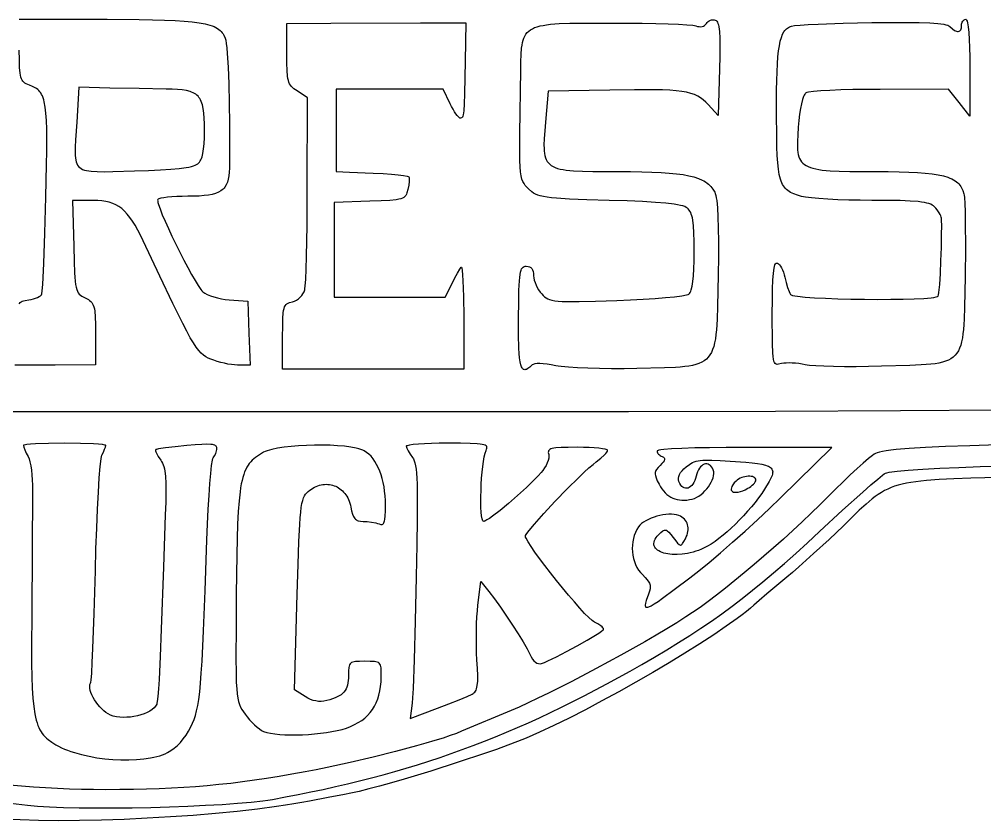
# Model space of a CAD drawing. Header units: millimetres. Extents: x 0 to 7.57, y 0 to 3.41.
# Drawn here: x 3.542 to 6.149, y 0 to 2.164 of the extents above; entities that cross this region are included whole.
import ezdxf

# ---------------------------------------------------------------- set-up
doc = ezdxf.new("R2010")
doc.units = ezdxf.units.MM
doc.header["$MEASUREMENT"] = 0

msp = doc.modelspace()

# ---------------------------------------------------------------- linework, layer by layer
at = {"flags": 128}
for points in [[(3.541965, 2.163581), (3.779188, 2.163581), (3.865179, 2.163169), (3.901568, 2.162594), (3.933892, 2.161718), (3.962407, 2.1605), (3.987369, 2.158901), (4.009033, 2.156879), (4.027655, 2.154393), (4.043489, 2.151404), (4.056793, 2.14787), (4.062575, 2.145887), (4.06782, 2.143752), (4.07256, 2.14146), (4.076826, 2.139007), (4.080652, 2.136387), (4.084068, 2.133595), (4.087107, 2.130627), (4.0898, 2.127477), (4.09218, 2.12414), (4.094278, 2.120611), (4.097757, 2.112956), (4.099261, 2.107214), (4.100696, 2.098232), (4.102053, 2.086239), (4.103325, 2.071468), (4.105584, 2.034515), (4.107413, 1.98922), (4.108752, 1.937433), (4.109538, 1.881003), (4.109713, 1.821778), (4.109215, 1.761609), (4.108799, 1.750664), (4.10783, 1.740766), (4.10624, 1.731869), (4.103958, 1.723924), (4.100917, 1.716886), (4.097045, 1.710707), (4.094776, 1.707925), (4.092274, 1.70534), (4.089529, 1.702946), (4.086533, 1.700737), (4.079754, 1.696853), (4.071867, 1.693639), (4.062803, 1.691048), (4.052491, 1.689034), (4.040862, 1.68755), (4.027848, 1.686548), (4.013378, 1.685982), (3.997382, 1.685803), (3.98194, 1.68563), (3.967328, 1.685133), (3.953879, 1.684348), (3.941929, 1.683308), (3.931811, 1.682049), (3.923861, 1.680606), (3.918412, 1.679012), (3.91673, 1.67817), (3.915799, 1.677303), (3.915393, 1.675542), (3.915612, 1.672669), (3.916422, 1.668756), (3.917786, 1.663875), (3.922037, 1.651501), (3.928082, 1.636127), (3.935638, 1.618329), (3.944423, 1.598688), (3.954152, 1.577783), (3.964544, 1.556192), (3.975314, 1.534494), (3.986181, 1.513269), (3.996861, 1.493094), (4.00707, 1.474549), (4.016527, 1.458213), (4.024948, 1.444665), (4.032049, 1.434484), (4.035017, 1.430836), (4.037549, 1.428248), (4.04281, 1.424426), (4.049691, 1.420721), (4.0579, 1.417222), (4.067144, 1.414022), (4.077133, 1.411211), (4.087574, 1.40888), (4.098176, 1.407122), (4.108646, 1.406025), (4.158632, 1.40247), (4.161868, 1.316359), (4.165118, 1.230248), (4.130965, 1.230248), (4.12333, 1.230571), (4.114714, 1.231497), (4.105412, 1.23296), (4.095721, 1.234897), (4.085935, 1.237241), (4.07635, 1.239927), (4.067262, 1.242891), (4.058965, 1.246067), (4.052034, 1.249154), (4.045567, 1.252633), (4.039338, 1.256902), (4.033118, 1.262358), (4.02668, 1.2694), (4.019797, 1.278424), (4.012242, 1.289829), (4.003787, 1.304011), (3.994204, 1.32137), (3.983266, 1.342302), (3.970746, 1.367205), (3.956417, 1.396477), (3.921418, 1.469718), (3.876452, 1.565206), (3.868974, 1.580679), (3.861712, 1.594725), (3.854594, 1.607405), (3.847546, 1.618776), (3.840497, 1.628898), (3.833373, 1.63783), (3.826104, 1.645631), (3.818615, 1.65236), (3.810835, 1.658077), (3.802691, 1.662839), (3.794111, 1.666707), (3.785022, 1.669739), (3.775352, 1.671995), (3.765029, 1.673533), (3.75398, 1.674412), (3.742132, 1.674692), (3.685674, 1.674692), (3.688827, 1.549998), (3.689923, 1.510001), (3.691159, 1.479403), (3.691931, 1.467173), (3.692861, 1.456745), (3.693987, 1.447937), (3.695353, 1.440567), (3.696997, 1.434452), (3.698961, 1.42941), (3.701286, 1.425258), (3.704012, 1.421814), (3.70718, 1.418896), (3.710831, 1.41632), (3.719743, 1.41147), (3.728386, 1.406773), (3.731941, 1.404366), (3.735029, 1.401768), (3.737682, 1.398865), (3.739934, 1.39554), (3.741816, 1.391681), (3.743361, 1.387171), (3.744603, 1.381898), (3.745573, 1.375745), (3.746829, 1.360345), (3.747392, 1.340054), (3.747521, 1.313956), (3.747521, 1.230289), (3.638715, 1.230275), (3.52991, 1.230248)], [(4.253077, 1.306831), (4.253185, 1.33448), (4.253685, 1.355734), (4.254837, 1.371526), (4.25574, 1.377665), (4.256903, 1.382788), (4.25836, 1.38701), (4.260143, 1.390449), (4.262285, 1.393221), (4.264819, 1.395442), (4.267777, 1.397229), (4.271191, 1.398699), (4.279521, 1.40115), (4.285024, 1.403002), (4.290395, 1.405703), (4.295507, 1.409133), (4.300231, 1.413168), (4.304441, 1.417686), (4.308007, 1.422564), (4.310804, 1.427681), (4.312702, 1.432914), (4.313389, 1.436755), (4.314059, 1.443002), (4.315331, 1.462156), (4.316489, 1.489261), (4.317505, 1.523201), (4.319, 1.607123), (4.31959, 1.704998), (4.319743, 1.95197), (4.291965, 1.970164), (4.283455, 1.976178), (4.279938, 1.979166), (4.276873, 1.982287), (4.27423, 1.985654), (4.271976, 1.989375), (4.270083, 1.993563), (4.268519, 1.998326), (4.267254, 2.003775), (4.266257, 2.010021), (4.264944, 2.025346), (4.264336, 2.045182), (4.264188, 2.070414), (4.264188, 2.15247), (4.383632, 2.153123), (4.625299, 2.154081), (4.747521, 2.154386), (4.745646, 2.050664), (4.743875, 1.962434), (4.742998, 1.935134), (4.741934, 1.916716), (4.740538, 1.905432), (4.739671, 1.90192), (4.738666, 1.899535), (4.737505, 1.898061), (4.736171, 1.897278), (4.73291, 1.896914), (4.73189, 1.897116), (4.730711, 1.897708), (4.727928, 1.899983), (4.724675, 1.903579), (4.721064, 1.908338), (4.71721, 1.914099), (4.713224, 1.920703), (4.709221, 1.927991), (4.705313, 1.935803), (4.686771, 1.974692), (4.542146, 1.974692), (4.397521, 1.974692), (4.397521, 1.863581), (4.397521, 1.75247), (4.433632, 1.751206), (4.497493, 1.748431), (4.524137, 1.746863), (4.546886, 1.745204), (4.565461, 1.743477), (4.579585, 1.741704), (4.58898, 1.739907), (4.591818, 1.739007), (4.593368, 1.738109), (4.594271, 1.736473), (4.59483, 1.733815), (4.595052, 1.730275), (4.594946, 1.725991), (4.593784, 1.715749), (4.59141, 1.704206), (4.588785, 1.695004), (4.587256, 1.691235), (4.585401, 1.687966), (4.583084, 1.685153), (4.580168, 1.682755), (4.576517, 1.680729), (4.571995, 1.679034), (4.566465, 1.677628), (4.559791, 1.676468), (4.542467, 1.67472), (4.51893, 1.673453), (4.48809, 1.672331), (4.391965, 1.669136), (4.391965, 1.541359), (4.391965, 1.413581), (4.541965, 1.413581), (4.691965, 1.413581), (4.710438, 1.450581), (4.718121, 1.46546), (4.725396, 1.478624), (4.731442, 1.488645), (4.735438, 1.494095), (4.735772, 1.494246), (4.736102, 1.494031), (4.736747, 1.492536), (4.737969, 1.485527), (4.739078, 1.47362), (4.740045, 1.457366), (4.740845, 1.437314), (4.741449, 1.414017), (4.741965, 1.359886), (4.741965, 1.219136), (4.497521, 1.219136), (4.253077, 1.219136), (4.253077, 1.306831)], [(4.890188, 1.358025), (4.890607, 1.400041), (4.891302, 1.432696), (4.892448, 1.457146), (4.893245, 1.466658), (4.894219, 1.474553), (4.895393, 1.480977), (4.896788, 1.486074), (4.898426, 1.48999), (4.900328, 1.492869), (4.902517, 1.494856), (4.905015, 1.496096), (4.907842, 1.496734), (4.911021, 1.496914), (4.915697, 1.496518), (4.919739, 1.495327), (4.92315, 1.493337), (4.925932, 1.490543), (4.928091, 1.48694), (4.929628, 1.482524), (4.930548, 1.47729), (4.930854, 1.471234), (4.9313, 1.465597), (4.932576, 1.459414), (4.934595, 1.452886), (4.937266, 1.446215), (4.9405, 1.439601), (4.944208, 1.433247), (4.9483, 1.427354), (4.952688, 1.422123), (4.95651, 1.418153), (4.960291, 1.414673), (4.964292, 1.41166), (4.968776, 1.409091), (4.974004, 1.406944), (4.980238, 1.405197), (4.987739, 1.403826), (4.996769, 1.40281), (5.007591, 1.402126), (5.020464, 1.401752), (5.053416, 1.401841), (5.097719, 1.4029), (5.155465, 1.404748), (5.192095, 1.406192), (5.226816, 1.407976), (5.258829, 1.410031), (5.287335, 1.412286), (5.311534, 1.414669), (5.330628, 1.417111), (5.343815, 1.41954), (5.347945, 1.420728), (5.350299, 1.421886), (5.351988, 1.423633), (5.353567, 1.426087), (5.355036, 1.42925), (5.356395, 1.433125), (5.358783, 1.443017), (5.360733, 1.455777), (5.362247, 1.471421), (5.363326, 1.489963), (5.363973, 1.511418), (5.364188, 1.535803), (5.363999, 1.563914), (5.363378, 1.587127), (5.36224, 1.605985), (5.360502, 1.621029), (5.359381, 1.62729), (5.358079, 1.632801), (5.356585, 1.637629), (5.354889, 1.641842), (5.352979, 1.645508), (5.350846, 1.648695), (5.34848, 1.65147), (5.345868, 1.6539), (5.34284, 1.655918), (5.338724, 1.657814), (5.333462, 1.659594), (5.326998, 1.661262), (5.319275, 1.662826), (5.310237, 1.66429), (5.287988, 1.666942), (5.259797, 1.669263), (5.22521, 1.671299), (5.183774, 1.673093), (5.135035, 1.674692), (5.074458, 1.676546), (5.027663, 1.67837), (4.992524, 1.680466), (4.978661, 1.681711), (4.966915, 1.683136), (4.95702, 1.684781), (4.948709, 1.686682), (4.941717, 1.688876), (4.935779, 1.691403), (4.930628, 1.694299), (4.925999, 1.697602), (4.917243, 1.705581), (4.912513, 1.710378), (4.908383, 1.714987), (4.904823, 1.719885), (4.9018, 1.725546), (4.899284, 1.732448), (4.897243, 1.741064), (4.895646, 1.751872), (4.89446, 1.765347), (4.893655, 1.781964), (4.893199, 1.8022), (4.893206, 1.855431), (4.896021, 2.026248), (4.896475, 2.048932), (4.897174, 2.06875), (4.898494, 2.085895), (4.899504, 2.093526), (4.900809, 2.100561), (4.902456, 2.107024), (4.904493, 2.11294), (4.906966, 2.118333), (4.909922, 2.123226), (4.913407, 2.127645), (4.917469, 2.131613), (4.922155, 2.135155), (4.927511, 2.138294), (4.933583, 2.141056), (4.94042, 2.143463), (4.948067, 2.145541), (4.956572, 2.147312), (4.965981, 2.148803), (4.976341, 2.150036), (5.000103, 2.151828), (5.028231, 2.15288), (5.061101, 2.153387), (5.142563, 2.153539), (5.224178, 2.152904), (5.261032, 2.152182), (5.294014, 2.151232), (5.322197, 2.150086), (5.344653, 2.148776), (5.360454, 2.147333), (5.36557, 2.146572), (5.368674, 2.145789), (5.373087, 2.144429), (5.377423, 2.143732), (5.381605, 2.143679), (5.385556, 2.144255), (5.389199, 2.145439), (5.392459, 2.147215), (5.395258, 2.149565), (5.397521, 2.15247), (5.399608, 2.155239), (5.402148, 2.157595), (5.405042, 2.159503), (5.408193, 2.160928), (5.411502, 2.161835), (5.414871, 2.162189), (5.418201, 2.161954), (5.421396, 2.161095), (5.42348, 2.159959), (5.425356, 2.15818), (5.427029, 2.155694), (5.428505, 2.152436), (5.42979, 2.148343), (5.430889, 2.14335), (5.431808, 2.137394), (5.432552, 2.130409), (5.43354, 2.113099), (5.433896, 2.090905), (5.433667, 2.063316), (5.432896, 2.029817), (5.429396, 1.904275), (5.402368, 1.933428), (5.395718, 1.940213), (5.388902, 1.946247), (5.381672, 1.951567), (5.373777, 1.956209), (5.364969, 1.960212), (5.354997, 1.96361), (5.343613, 1.966441), (5.330566, 1.968741), (5.315608, 1.970547), (5.298488, 1.971895), (5.278958, 1.972822), (5.256767, 1.973366), (5.231666, 1.973561), (5.203406, 1.973446), (5.13641, 1.972428), (4.969743, 1.969136), (4.962729, 1.885803), (4.960784, 1.862226), (4.959373, 1.841605), (4.958787, 1.823744), (4.958895, 1.815787), (4.959319, 1.808444), (4.960096, 1.801693), (4.961262, 1.795507), (4.962853, 1.789863), (4.964906, 1.784735), (4.967458, 1.780099), (4.970545, 1.775929), (4.974204, 1.772202), (4.978471, 1.768892), (4.983382, 1.765974), (4.988975, 1.763424), (4.995285, 1.761218), (5.002349, 1.759329), (5.010205, 1.757734), (5.018887, 1.756407), (5.03888, 1.754461), (5.06262, 1.753293), (5.090399, 1.752703), (5.159243, 1.75247), (5.192485, 1.752337), (5.222731, 1.751915), (5.250139, 1.75117), (5.274867, 1.75007), (5.297071, 1.74858), (5.316909, 1.746667), (5.334538, 1.744297), (5.350117, 1.741437), (5.363801, 1.738053), (5.375748, 1.734111), (5.386116, 1.729578), (5.390757, 1.72708), (5.395062, 1.724421), (5.39905, 1.721598), (5.402743, 1.718605), (5.406158, 1.71544), (5.409316, 1.712098), (5.41494, 1.704865), (5.419771, 1.696873), (5.421365, 1.693133), (5.42282, 1.688127), (5.424136, 1.681833), (5.425314, 1.674232), (5.427259, 1.655033), (5.428663, 1.630373), (5.429532, 1.600095), (5.429873, 1.564044), (5.429691, 1.522064), (5.428993, 1.473998), (5.427454, 1.388326), (5.426338, 1.354078), (5.42553, 1.338912), (5.424493, 1.324981), (5.42318, 1.31223), (5.421546, 1.300605), (5.419542, 1.290052), (5.417124, 1.280518), (5.414243, 1.271949), (5.410854, 1.26429), (5.406909, 1.257489), (5.402363, 1.251491), (5.397168, 1.246242), (5.391278, 1.241688), (5.384646, 1.237777), (5.377225, 1.234453), (5.36897, 1.231663), (5.359832, 1.229353), (5.349766, 1.22747), (5.338726, 1.225959), (5.326663, 1.224766), (5.313532, 1.223838), (5.283879, 1.222562), (5.209702, 1.220817), (5.175428, 1.220243), (5.141319, 1.220166), (5.108276, 1.220555), (5.077196, 1.221378), (5.048979, 1.222604), (5.024524, 1.224202), (5.004729, 1.22614), (4.99686, 1.227226), (4.990493, 1.228386), (4.978311, 1.230781), (4.967102, 1.232538), (4.956966, 1.233654), (4.948002, 1.234128), (4.940309, 1.233958), (4.933987, 1.233142), (4.929136, 1.231679), (4.927293, 1.230704), (4.925854, 1.229567), (4.920403, 1.22453), (4.915502, 1.220805), (4.911124, 1.218483), (4.909124, 1.217877), (4.907244, 1.217656), (4.905483, 1.217833), (4.903837, 1.218418), (4.902303, 1.219423), (4.900877, 1.22086), (4.899556, 1.22274), (4.898337, 1.225075), (4.896193, 1.231156), (4.894418, 1.239193), (4.892988, 1.249281), (4.891875, 1.261511), (4.891056, 1.275975), (4.890191, 1.311977), (4.890188, 1.358025)], [(5.664188, 1.231011), (5.655865, 1.232699), (5.647115, 1.234034), (5.638199, 1.235004), (5.629379, 1.235597), (5.620916, 1.235799), (5.613074, 1.235599), (5.606115, 1.234984), (5.600299, 1.233942), (5.592067, 1.232224), (5.588734, 1.232082), (5.585875, 1.232679), (5.583453, 1.234211), (5.581433, 1.236875), (5.579777, 1.240865), (5.57845, 1.24638), (5.577415, 1.253613), (5.576635, 1.262762), (5.575699, 1.28759), (5.575299, 1.368859), (5.575463, 1.405385), (5.575982, 1.435513), (5.576898, 1.459661), (5.578254, 1.478248), (5.580089, 1.491691), (5.5812, 1.496615), (5.582447, 1.500409), (5.583835, 1.503128), (5.585369, 1.504821), (5.587054, 1.505543), (5.588896, 1.505345), (5.591769, 1.503753), (5.59472, 1.500946), (5.597663, 1.497081), (5.600516, 1.492314), (5.603195, 1.4868), (5.605617, 1.480696), (5.607698, 1.474159), (5.609354, 1.467345), (5.612641, 1.453325), (5.61653, 1.439906), (5.620536, 1.428608), (5.622431, 1.424232), (5.624174, 1.420956), (5.624869, 1.420275), (5.626092, 1.41961), (5.630056, 1.418327), (5.635929, 1.417108), (5.643575, 1.415954), (5.663639, 1.413849), (5.689158, 1.412024), (5.719039, 1.410492), (5.752192, 1.409265), (5.787526, 1.408355), (5.82395, 1.407774), (5.860372, 1.407534), (5.895702, 1.407649), (5.928848, 1.40813), (5.958719, 1.408989), (5.984224, 1.410239), (6.004272, 1.411892), (6.011909, 1.412873), (6.017772, 1.41396), (6.021725, 1.415154), (6.022943, 1.415791), (6.023632, 1.416456), (6.024521, 1.41968), (6.025443, 1.426259), (6.027314, 1.447741), (6.029106, 1.477415), (6.030681, 1.511796), (6.031898, 1.547399), (6.03262, 1.580737), (6.032708, 1.608326), (6.03247, 1.618874), (6.032021, 1.626678), (6.031431, 1.629667), (6.030191, 1.633144), (6.028378, 1.636983), (6.026068, 1.64106), (6.020265, 1.649424), (6.016926, 1.653461), (6.013396, 1.657234), (6.010511, 1.659767), (6.007103, 1.662055), (6.003063, 1.664111), (5.998282, 1.665944), (5.992654, 1.667567), (5.98607, 1.668989), (5.978421, 1.670224), (5.969601, 1.671281), (5.948011, 1.672907), (5.920435, 1.673958), (5.886009, 1.674524), (5.843868, 1.674692), (5.812564, 1.674911), (5.781888, 1.675537), (5.752618, 1.676527), (5.72553, 1.677836), (5.7014, 1.679421), (5.681007, 1.681237), (5.665126, 1.68324), (5.659121, 1.684298), (5.654535, 1.685386), (5.643359, 1.688781), (5.633487, 1.692342), (5.624837, 1.696338), (5.620944, 1.698583), (5.617327, 1.701038), (5.613976, 1.703736), (5.610879, 1.70671), (5.608026, 1.709994), (5.605409, 1.713622), (5.603016, 1.717628), (5.600838, 1.722044), (5.598863, 1.726905), (5.597084, 1.732244), (5.594066, 1.744491), (5.591703, 1.759052), (5.589915, 1.776197), (5.588621, 1.796195), (5.587739, 1.819314), (5.587188, 1.845822), (5.586757, 1.910081), (5.587026, 1.972013), (5.587504, 1.998497), (5.588246, 2.022199), (5.589279, 2.043271), (5.59063, 2.061866), (5.592324, 2.078139), (5.594389, 2.092242), (5.596851, 2.10433), (5.599737, 2.114554), (5.603073, 2.123069), (5.606886, 2.130028), (5.60898, 2.132972), (5.611202, 2.135585), (5.613558, 2.137885), (5.616049, 2.139892), (5.621452, 2.143104), (5.627438, 2.145373), (5.635487, 2.146626), (5.650762, 2.147924), (5.672372, 2.149229), (5.699427, 2.150503), (5.766317, 2.152808), (5.844313, 2.154539), (5.894674, 2.15519), (5.937101, 2.155332), (5.972126, 2.154939), (6.000283, 2.153985), (6.022103, 2.152444), (6.030804, 2.151444), (6.038119, 2.150287), (6.044117, 2.14897), (6.048864, 2.14749), (6.052425, 2.145843), (6.054868, 2.144025), (6.061547, 2.137991), (6.067619, 2.133801), (6.0704, 2.132394), (6.072996, 2.131446), (6.075398, 2.130954), (6.077592, 2.130918), (6.07957, 2.131336), (6.081319, 2.132209), (6.082829, 2.133534), (6.084089, 2.135311), (6.085088, 2.137538), (6.085815, 2.140215), (6.086259, 2.143341), (6.08641, 2.146914), (6.086637, 2.150262), (6.087287, 2.153386), (6.088314, 2.156216), (6.089674, 2.158685), (6.09132, 2.160724), (6.093207, 2.162266), (6.095289, 2.163241), (6.097521, 2.163581), (6.098762, 2.162991), (6.099942, 2.161241), (6.101058, 2.158364), (6.102107, 2.154393), (6.103994, 2.143293), (6.105582, 2.128199), (6.106849, 2.109368), (6.107773, 2.087057), (6.108333, 2.061524), (6.108507, 2.033025), (6.108382, 1.90247), (6.079924, 1.938581), (6.051465, 1.974692), (5.86616, 1.974525), (5.828638, 1.974301), (5.793056, 1.973728), (5.760233, 1.972843), (5.730992, 1.971685), (5.70615, 1.970293), (5.686529, 1.968705), (5.672949, 1.96696), (5.66868, 1.96604), (5.666229, 1.965095), (5.664572, 1.96368), (5.662936, 1.961572), (5.661327, 1.958793), (5.65975, 1.955368), (5.656716, 1.946675), (5.653875, 1.93568), (5.651272, 1.922574), (5.648948, 1.907546), (5.646947, 1.890786), (5.645313, 1.872484), (5.643855, 1.851795), (5.643003, 1.833631), (5.643044, 1.817828), (5.643489, 1.810759), (5.644266, 1.80422), (5.645411, 1.798188), (5.64696, 1.792644), (5.648948, 1.787567), (5.651412, 1.782936), (5.654387, 1.778731), (5.657911, 1.774931), (5.662018, 1.771517), (5.666745, 1.768466), (5.672128, 1.76576), (5.678203, 1.763377), (5.685007, 1.761296), (5.692574, 1.759498), (5.700941, 1.757962), (5.710145, 1.756667), (5.731205, 1.754718), (5.756043, 1.753488), (5.784946, 1.752813), (5.856104, 1.75247), (5.88834, 1.752332), (5.917535, 1.751893), (5.943841, 1.751114), (5.967413, 1.749955), (5.988403, 1.748378), (6.006965, 1.746344), (6.023252, 1.743813), (6.037417, 1.740748), (6.049613, 1.737108), (6.055021, 1.73506), (6.059994, 1.732854), (6.064551, 1.730486), (6.068712, 1.727949), (6.072495, 1.72524), (6.075921, 1.722353), (6.079007, 1.719283), (6.081774, 1.716026), (6.08424, 1.712577), (6.086424, 1.70893), (6.088346, 1.705082), (6.090025, 1.701026), (6.092729, 1.692275), (6.093387, 1.688557), (6.093988, 1.682935), (6.095015, 1.666444), (6.0958, 1.643717), (6.09633, 1.615673), (6.096577, 1.547301), (6.09566, 1.468664), (6.094253, 1.386818), (6.093223, 1.354153), (6.092455, 1.339702), (6.091452, 1.326435), (6.090167, 1.314299), (6.088549, 1.303243), (6.08655, 1.293213), (6.084121, 1.284158), (6.081213, 1.276024), (6.077777, 1.26876), (6.073763, 1.262313), (6.069123, 1.25663), (6.063809, 1.251658), (6.05777, 1.247347), (6.050957, 1.243642), (6.043323, 1.240492), (6.034818, 1.237844), (6.025392, 1.235645), (6.014997, 1.233844), (6.003584, 1.232387), (5.991103, 1.231222), (5.977507, 1.230298), (5.946769, 1.228957), (5.869743, 1.226845), (5.83547, 1.22605), (5.801961, 1.225666), (5.770061, 1.225674), (5.740611, 1.226058), (5.714456, 1.226801), (5.692439, 1.227886), (5.675401, 1.229295), (5.669014, 1.230116), (5.664188, 1.231011)], [(3.541811, 1.395631), (3.543987, 1.398591), (3.546585, 1.400849), (3.549654, 1.402531), (3.553243, 1.403765), (3.557401, 1.404678), (3.567618, 1.406053), (3.573974, 1.40704), (3.580068, 1.408478), (3.585755, 1.410296), (3.590891, 1.412428), (3.595329, 1.414805), (3.598925, 1.417358), (3.601533, 1.420019), (3.603007, 1.42272), (3.603975, 1.430403), (3.605132, 1.447345), (3.607837, 1.504723), (3.610777, 1.586294), (3.613604, 1.683498), (3.615637, 1.771489), (3.616177, 1.807811), (3.61633, 1.839487), (3.616045, 1.866872), (3.615269, 1.89032), (3.61395, 1.910184), (3.612037, 1.926819), (3.609476, 1.940577), (3.607937, 1.946488), (3.606216, 1.951813), (3.604308, 1.956595), (3.602205, 1.96088), (3.599902, 1.964711), (3.597391, 1.968132), (3.594667, 1.971188), (3.591722, 1.973923), (3.588551, 1.976382), (3.585146, 1.978607), (3.57761, 1.982537), (3.569063, 1.986067), (3.560601, 1.989662), (3.557124, 1.991605), (3.554106, 1.993794), (3.551515, 1.996341), (3.54932, 1.999358), (3.547486, 2.002957), (3.545983, 2.007249), (3.544777, 2.012347), (3.543838, 2.018362), (3.542625, 2.033592), (3.542087, 2.053835), (3.541965, 2.079984)], [(4.023604, 1.773275), (4.026081, 1.775558), (4.028349, 1.778138), (4.030415, 1.781048), (4.032286, 1.784322), (4.033968, 1.787993), (4.035469, 1.792095), (4.037952, 1.801723), (4.039789, 1.813476), (4.041034, 1.827619), (4.041742, 1.844422), (4.041965, 1.86415), (4.041809, 1.881455), (4.041272, 1.896883), (4.040256, 1.910539), (4.038662, 1.922532), (4.036391, 1.932966), (4.03497, 1.937632), (4.033343, 1.941948), (4.031498, 1.945928), (4.029421, 1.949585), (4.027101, 1.952932), (4.024525, 1.955982), (4.02168, 1.958749), (4.018555, 1.961246), (4.015136, 1.963487), (4.011413, 1.965484), (4.007371, 1.967251), (4.002999, 1.968801), (3.993215, 1.971305), (3.981962, 1.9731), (3.969141, 1.974294), (3.954652, 1.974993), (3.938396, 1.975303), (3.865429, 1.976364), (3.78641, 1.978081), (3.703077, 1.980248), (3.697215, 1.885803), (3.694024, 1.83787), (3.693015, 1.818833), (3.692774, 1.802763), (3.69303, 1.795766), (3.693585, 1.78942), (3.694473, 1.783697), (3.695731, 1.778566), (3.697393, 1.773998), (3.699495, 1.769961), (3.702073, 1.766427), (3.705162, 1.763366), (3.708796, 1.760747), (3.713013, 1.75854), (3.717847, 1.756717), (3.723333, 1.755246), (3.729507, 1.754098), (3.736404, 1.753243), (3.75251, 1.752291), (3.771935, 1.752153), (3.794961, 1.752588), (3.852952, 1.75422), (3.890774, 1.755372), (3.923372, 1.756818), (3.951001, 1.758587), (3.973919, 1.760706), (3.992381, 1.763206), (4.000022, 1.764607), (4.006645, 1.766114), (4.012283, 1.767731), (4.016967, 1.769461), (4.02073, 1.771308), (4.023604, 1.773275)], [(3.30202, 1.10501), (3.787582, 1.104515), (4.2736, 1.104352), (4.745055, 1.104532), (5.186927, 1.105064), (5.584197, 1.105959), (5.921844, 1.107228), (6.184849, 1.108879), (6.283667, 1.109852), (6.358192, 1.110924), (6.406547, 1.112097), (6.420324, 1.112722), (6.426854, 1.113373)], [(3.942132, 0.183789), (3.951336, 0.189201), (3.960265, 0.195667), (3.968865, 0.203128), (3.977082, 0.211522), (3.98486, 0.22079), (3.992146, 0.230871), (3.998884, 0.241706), (4.005021, 0.253234), (4.009654, 0.263126), (4.013804, 0.273263), (4.017521, 0.284211), (4.020853, 0.296537), (4.023848, 0.310807), (4.026557, 0.327587), (4.029028, 0.347443), (4.031309, 0.370942), (4.03345, 0.39865), (4.0355, 0.431133), (4.039521, 0.512691), (4.043763, 0.620145), (4.048618, 0.758025), (4.050268, 0.800649), (4.052192, 0.840831), (4.05432, 0.87766), (4.056582, 0.910228), (4.058908, 0.937625), (4.06123, 0.958941), (4.063476, 0.973267), (4.064549, 0.977524), (4.065577, 0.979692), (4.06753, 0.982121), (4.069352, 0.984984), (4.072443, 0.99159), (4.074532, 0.998667), (4.0751, 1.002119), (4.075299, 1.005373), (4.0751, 1.007512), (4.074474, 1.009409), (4.073374, 1.011066), (4.071753, 1.012489), (4.069565, 1.013681), (4.066762, 1.014647), (4.0633, 1.015391), (4.05913, 1.015918), (4.048485, 1.016336), (4.034453, 1.015935), (4.016663, 1.014751), (3.994743, 1.012817), (3.963156, 1.009568), (3.9367, 1.006397), (3.918148, 1.003669), (3.912702, 1.002584), (3.910271, 1.001748), (3.909841, 1.00056), (3.910127, 0.99847), (3.911075, 0.995593), (3.912629, 0.992046), (3.917334, 0.983404), (3.923799, 0.97347), (3.926308, 0.969582), (3.92855, 0.965415), (3.930532, 0.960875), (3.932262, 0.955869), (3.933748, 0.950304), (3.934998, 0.944086), (3.936019, 0.937123), (3.93682, 0.929321), (3.93779, 0.910827), (3.937971, 0.88786), (3.937425, 0.859675), (3.936215, 0.825525), (3.930962, 0.684126), (3.925354, 0.516956), (3.92256, 0.443572), (3.919283, 0.380897), (3.917591, 0.355653), (3.915931, 0.335581), (3.914353, 0.321511), (3.913612, 0.316987), (3.91291, 0.314275), (3.911722, 0.311693), (3.910175, 0.309176), (3.906079, 0.304355), (3.900768, 0.299847), (3.894389, 0.295684), (3.887089, 0.291902), (3.879014, 0.288534), (3.870311, 0.285616), (3.861127, 0.28318), (3.851609, 0.281261), (3.841902, 0.279894), (3.832155, 0.279112), (3.822513, 0.278949), (3.813124, 0.27944), (3.804134, 0.28062), (3.79569, 0.282521), (3.787938, 0.285178), (3.781946, 0.288117), (3.775988, 0.291903), (3.770135, 0.296424), (3.764453, 0.301569), (3.759012, 0.307229), (3.753879, 0.313291), (3.749123, 0.319646), (3.744813, 0.326182), (3.741016, 0.332788), (3.737801, 0.339355), (3.735237, 0.34577), (3.733391, 0.351924), (3.732332, 0.357706), (3.732129, 0.363003), (3.73285, 0.367707), (3.733578, 0.369802), (3.734563, 0.371706), (3.735193, 0.374191), (3.735877, 0.379592), (3.73738, 0.398515), (3.739019, 0.427234), (3.74074, 0.46451), (3.744219, 0.559763), (3.747396, 0.674345), (3.749019, 0.733638), (3.750944, 0.789723), (3.753101, 0.841319), (3.755417, 0.887142), (3.757822, 0.925909), (3.760244, 0.956339), (3.762612, 0.977148), (3.763753, 0.983544), (3.764854, 0.987053), (3.768906, 0.995128), (3.772228, 1.002685), (3.774474, 1.008877), (3.775299, 1.012859), (3.774722, 1.013499), (3.773031, 1.014121), (3.766531, 1.015299), (3.756256, 1.016365), (3.74266, 1.017294), (3.70733, 1.018642), (3.664188, 1.019136), (3.621045, 1.018642), (3.585715, 1.017294), (3.57212, 1.016365), (3.561844, 1.015299), (3.555344, 1.014121), (3.553653, 1.013499), (3.553077, 1.012859), (3.554072, 1.008556), (3.556783, 1.001489), (3.560793, 0.992638), (3.565688, 0.982984), (3.568216, 0.976875), (3.570559, 0.968518), (3.572666, 0.958285), (3.574488, 0.94655), (3.575975, 0.933685), (3.577076, 0.920066), (3.577743, 0.906064), (3.577924, 0.892053), (3.575396, 0.561845), (3.574978, 0.464633), (3.575223, 0.424212), (3.575868, 0.388725), (3.576983, 0.35778), (3.578642, 0.330983), (3.580916, 0.307942), (3.583877, 0.288265), (3.585638, 0.279565), (3.587597, 0.271559), (3.589765, 0.264197), (3.592149, 0.257431), (3.594759, 0.251211), (3.597604, 0.245489), (3.600693, 0.240215), (3.604035, 0.235341), (3.607638, 0.230817), (3.611513, 0.226593), (3.615667, 0.222622), (3.62011, 0.218854), (3.629899, 0.211731), (3.640952, 0.204831), (3.648122, 0.200841), (3.655779, 0.197042), (3.663887, 0.193437), (3.672412, 0.190028), (3.681321, 0.186817), (3.690578, 0.183806), (3.710005, 0.178397), (3.730419, 0.173819), (3.751549, 0.170091), (3.773119, 0.167233), (3.79486, 0.165263), (3.816496, 0.164201), (3.837756, 0.164066), (3.858367, 0.164877), (3.878055, 0.166653), (3.896549, 0.169413), (3.905262, 0.171168), (3.913575, 0.173177), (3.921452, 0.17544), (3.92886, 0.177962), (3.935765, 0.180744), (3.942132, 0.183789)], [(4.76441, 0.341484), (4.76721, 0.343151), (4.7697, 0.345035), (4.77189, 0.347207), (4.773791, 0.34974), (4.775413, 0.352704), (4.776767, 0.356172), (4.777863, 0.360216), (4.77871, 0.364907), (4.779704, 0.37652), (4.77983, 0.391585), (4.779172, 0.410678), (4.777813, 0.434373), (4.776911, 0.452328), (4.776384, 0.471615), (4.776223, 0.491629), (4.776417, 0.511768), (4.776954, 0.531428), (4.777824, 0.550005), (4.779017, 0.566896), (4.780521, 0.581498), (4.788549, 0.645761), (4.810049, 0.618553), (4.824992, 0.598958), (4.841154, 0.576578), (4.857767, 0.552588), (4.874061, 0.528161), (4.889269, 0.504469), (4.902621, 0.482686), (4.91335, 0.463985), (4.920688, 0.449539), (4.924206, 0.442463), (4.927862, 0.436507), (4.93165, 0.431676), (4.935568, 0.427972), (4.93961, 0.425398), (4.943772, 0.423959), (4.948049, 0.423658), (4.952438, 0.424498), (4.959753, 0.427179), (4.969097, 0.431169), (4.992495, 0.442308), (5.01987, 0.456385), (5.04846, 0.471867), (5.075504, 0.487226), (5.09824, 0.500929), (5.10713, 0.506682), (5.113907, 0.511447), (5.118227, 0.515032), (5.119357, 0.516323), (5.119743, 0.517248), (5.119234, 0.519024), (5.117776, 0.521114), (5.11547, 0.523442), (5.112419, 0.52593), (5.104491, 0.531082), (5.094813, 0.535956), (5.092123, 0.537514), (5.088685, 0.540121), (5.079787, 0.54821), (5.068555, 0.559679), (5.055425, 0.573983), (5.040833, 0.590576), (5.025217, 0.608913), (4.992656, 0.64864), (4.976585, 0.66894), (4.961235, 0.688803), (4.947043, 0.707686), (4.934446, 0.725042), (4.923879, 0.740327), (4.915779, 0.752995), (4.910584, 0.762503), (4.909212, 0.7659), (4.908729, 0.768303), (4.909151, 0.769926), (4.910408, 0.772349), (4.915237, 0.779396), (4.922834, 0.789044), (4.932819, 0.800894), (4.958427, 0.829597), (4.989011, 0.862303), (5.02152, 0.895811), (5.052905, 0.92692), (5.067223, 0.940575), (5.080117, 0.952429), (5.091204, 0.962083), (5.100104, 0.969136), (5.111906, 0.978423), (5.121601, 0.987279), (5.125345, 0.991233), (5.128186, 0.994703), (5.13, 0.997564), (5.13066, 0.999692), (5.130254, 1.000541), (5.129021, 1.001366), (5.124244, 1.002928), (5.116667, 1.004343), (5.106627, 1.005577), (5.094459, 1.006597), (5.080502, 1.007368), (5.065091, 1.007855), (5.048563, 1.008025), (5.023993, 1.007899), (5.004908, 1.007416), (4.990698, 1.006421), (4.985231, 1.005682), (4.980754, 1.004756), (4.97719, 1.003625), (4.974464, 1.002267), (4.972499, 1.000664), (4.971219, 0.998797), (4.970548, 0.996645), (4.970409, 0.99419), (4.971424, 0.988289), (4.971946, 0.983724), (4.971422, 0.978336), (4.969935, 0.972321), (4.967566, 0.965874), (4.9644, 0.959191), (4.960518, 0.952467), (4.956003, 0.945898), (4.950938, 0.939678), (4.942679, 0.930701), (4.93321, 0.920958), (4.911514, 0.899912), (4.887601, 0.878027), (4.863217, 0.856789), (4.840113, 0.837684), (4.820037, 0.822198), (4.811681, 0.816276), (4.804738, 0.811816), (4.799427, 0.809004), (4.797451, 0.808274), (4.795965, 0.808025), (4.794765, 0.808482), (4.793672, 0.809817), (4.792686, 0.811979), (4.791804, 0.814914), (4.790347, 0.8229), (4.789287, 0.833356), (4.78861, 0.845866), (4.788302, 0.860013), (4.788349, 0.875378), (4.788736, 0.891546), (4.789451, 0.908099), (4.790478, 0.924619), (4.791804, 0.940689), (4.793415, 0.955893), (4.795296, 0.969812), (4.797434, 0.98203), (4.799815, 0.992129), (4.802424, 0.999692), (4.803684, 1.002845), (4.804441, 1.00564), (4.804582, 1.008098), (4.803993, 1.010242), (4.80256, 1.012092), (4.800171, 1.013669), (4.796711, 1.014995), (4.792068, 1.016091), (4.786128, 1.016979), (4.778777, 1.017679), (4.759391, 1.018602), (4.733001, 1.019031), (4.698702, 1.019136), (4.676151, 1.018966), (4.655126, 1.018479), (4.636088, 1.017708), (4.619495, 1.016689), (4.605806, 1.015454), (4.595481, 1.014039), (4.588978, 1.012477), (4.587304, 1.011652), (4.586757, 1.010803), (4.587166, 1.008683), (4.588199, 1.005843), (4.591861, 0.998499), (4.597191, 0.989762), (4.603632, 0.980623), (4.606122, 0.976747), (4.608328, 0.971915), (4.610256, 0.965868), (4.611917, 0.958346), (4.613318, 0.949088), (4.614467, 0.937835), (4.615374, 0.924326), (4.616045, 0.908303), (4.616719, 0.867673), (4.616554, 0.813865), (4.615619, 0.7448), (4.613979, 0.6584), (4.611167, 0.538521), (4.608084, 0.434164), (4.605104, 0.356537), (4.603771, 0.331249), (4.602604, 0.316845), (4.59741, 0.27565), (4.671549, 0.303553), (4.701812, 0.315179), (4.729406, 0.326206), (4.751287, 0.335389), (4.76441, 0.341484)], [(6.184757, 1.014359), (6.108353, 1.01213), (6.043304, 1.009809), (5.988933, 1.007347), (5.944566, 1.004697), (5.909526, 1.001813), (5.895292, 1.000268), (5.883136, 0.998646), (5.872974, 0.996942), (5.864721, 0.995149), (5.858293, 0.993262), (5.853604, 0.991275), (5.850202, 0.989222), (5.845877, 0.986189), (5.834723, 0.977427), (5.820668, 0.965468), (5.804238, 0.950791), (5.78596, 0.933875), (5.76636, 0.915199), (5.745964, 0.895242), (5.725299, 0.874484), (5.703478, 0.852623), (5.680323, 0.830083), (5.656057, 0.807055), (5.630907, 0.783729), (5.605096, 0.760296), (5.578851, 0.736947), (5.552396, 0.713871), (5.525955, 0.69126), (5.499754, 0.669303), (5.474019, 0.648192), (5.448973, 0.628116), (5.424842, 0.609267), (5.401851, 0.591834), (5.380224, 0.576009), (5.360187, 0.561981), (5.341965, 0.549942), (5.317273, 0.534492), (5.290249, 0.518092), (5.261256, 0.500937), (5.230655, 0.483221), (5.166078, 0.446877), (5.099412, 0.410609), (5.033551, 0.375966), (5.001827, 0.359738), (4.971389, 0.344497), (4.942601, 0.330436), (4.915822, 0.31775), (4.891416, 0.306632), (4.869743, 0.297275), (4.73641, 0.241414), (4.722506, 0.235827), (4.705648, 0.229739), (4.686115, 0.223222), (4.66418, 0.216347), (4.640121, 0.209185), (4.614213, 0.201809), (4.557955, 0.186697), (4.497615, 0.171585), (4.435402, 0.157045), (4.373523, 0.143649), (4.3434, 0.137559), (4.314188, 0.13197), (4.278275, 0.125467), (4.243559, 0.119509), (4.209847, 0.114079), (4.176947, 0.10916), (4.144666, 0.104734), (4.112811, 0.100784), (4.081189, 0.097293), (4.049608, 0.094242), (4.017875, 0.091616), (3.985797, 0.089397), (3.953182, 0.087567), (3.919836, 0.086108), (3.885568, 0.085005), (3.850184, 0.084239), (3.813492, 0.083793), (3.775299, 0.08365), (3.742581, 0.083846), (3.709935, 0.084426), (3.677365, 0.085389), (3.644873, 0.086735), (3.612463, 0.088463), (3.580139, 0.090571), (3.547904, 0.093061), (3.515761, 0.09593)], [(4.425299, 0.250192), (4.436741, 0.254494), (4.447411, 0.259332), (4.457315, 0.264716), (4.466459, 0.270655), (4.47485, 0.277159), (4.482493, 0.284235), (4.489395, 0.291895), (4.495563, 0.300147), (4.501002, 0.309), (4.505718, 0.318463), (4.509719, 0.328546), (4.51301, 0.339258), (4.515597, 0.350609), (4.517488, 0.362606), (4.518687, 0.375261), (4.519202, 0.388581), (4.519273, 0.402231), (4.518758, 0.412517), (4.518124, 0.416548), (4.517155, 0.419916), (4.515789, 0.422682), (4.513964, 0.424904), (4.511616, 0.426642), (4.508683, 0.427955), (4.505103, 0.428903), (4.500813, 0.429546), (4.489852, 0.430151), (4.475299, 0.430248), (4.461019, 0.430128), (4.450179, 0.429501), (4.4459, 0.428873), (4.442303, 0.427968), (4.43933, 0.426737), (4.43692, 0.42513), (4.435016, 0.423095), (4.433557, 0.420585), (4.432485, 0.417548), (4.43174, 0.413935), (4.430997, 0.40478), (4.430854, 0.39272), (4.430696, 0.385211), (4.430204, 0.378287), (4.429348, 0.371916), (4.428101, 0.366064), (4.426435, 0.360698), (4.424321, 0.355786), (4.421732, 0.351294), (4.418639, 0.34719), (4.415014, 0.343441), (4.410829, 0.340013), (4.406056, 0.336874), (4.400667, 0.333991), (4.394633, 0.331331), (4.387926, 0.328861), (4.380519, 0.326548), (4.372382, 0.324359), (4.364713, 0.32283), (4.357166, 0.32212), (4.349723, 0.322232), (4.34237, 0.323169), (4.33509, 0.324934), (4.327868, 0.327529), (4.320689, 0.330956), (4.313535, 0.33522), (4.285271, 0.353734), (4.292438, 0.611442), (4.294768, 0.691427), (4.296941, 0.753323), (4.299231, 0.799697), (4.300505, 0.817865), (4.301912, 0.833116), (4.303484, 0.845769), (4.305257, 0.856146), (4.307265, 0.864568), (4.309541, 0.871356), (4.312121, 0.87683), (4.315038, 0.881312), (4.318327, 0.885122), (4.322021, 0.888581), (4.326264, 0.892053), (4.33058, 0.895175), (4.334958, 0.897952), (4.339385, 0.900387), (4.343851, 0.902485), (4.348344, 0.904249), (4.352852, 0.905685), (4.357365, 0.906795), (4.36187, 0.907585), (4.366357, 0.908058), (4.370813, 0.908219), (4.375228, 0.908071), (4.379589, 0.90762), (4.383887, 0.906868), (4.388108, 0.905821), (4.392242, 0.904482), (4.396276, 0.902856), (4.400201, 0.900946), (4.404004, 0.898757), (4.407674, 0.896293), (4.411199, 0.893558), (4.414568, 0.890557), (4.41777, 0.887293), (4.420793, 0.88377), (4.423625, 0.879994), (4.426255, 0.875967), (4.428673, 0.871695), (4.430865, 0.86718), (4.432822, 0.862429), (4.434531, 0.857443), (4.435981, 0.852229), (4.43716, 0.846789), (4.439405, 0.836231), (4.441877, 0.827666), (4.44473, 0.820913), (4.446347, 0.81816), (4.448117, 0.815793), (4.450058, 0.813788), (4.45219, 0.812124), (4.454532, 0.810778), (4.457103, 0.809727), (4.46301, 0.808421), (4.470063, 0.808025), (4.481402, 0.807494), (4.493328, 0.806048), (4.504424, 0.803906), (4.509217, 0.802643), (4.513271, 0.801289), (4.518226, 0.799893), (4.520325, 0.799782), (4.522188, 0.800109), (4.52383, 0.800913), (4.525262, 0.80223), (4.526496, 0.804096), (4.527547, 0.806548), (4.528426, 0.809622), (4.529147, 0.813356), (4.530164, 0.822947), (4.530699, 0.835615), (4.530854, 0.85165), (4.530592, 0.864546), (4.529814, 0.87713), (4.528537, 0.889362), (4.526776, 0.901203), (4.524546, 0.912614), (4.521862, 0.923556), (4.518741, 0.933989), (4.515196, 0.943874), (4.511245, 0.953173), (4.506901, 0.961844), (4.50218, 0.969851), (4.497099, 0.977152), (4.491671, 0.98371), (4.485912, 0.989484), (4.479839, 0.994436), (4.473465, 0.998525), (4.469262, 1.000565), (4.464246, 1.002457), (4.458473, 1.004203), (4.451994, 1.005804), (4.437137, 1.008571), (4.420103, 1.010765), (4.401322, 1.012393), (4.381219, 1.013459), (4.360225, 1.013972), (4.338768, 1.013935), (4.317274, 1.013356), (4.296174, 1.012241), (4.275894, 1.010597), (4.256864, 1.008428), (4.239511, 1.005741), (4.224264, 1.002543), (4.217563, 1.000754), (4.21155, 0.998839), (4.206277, 0.9968), (4.201799, 0.994636), (4.190231, 0.987936), (4.179981, 0.980967), (4.175324, 0.977246), (4.170965, 0.973295), (4.166894, 0.969059), (4.1631, 0.964484), (4.159573, 0.959516), (4.156302, 0.9541), (4.153276, 0.948182), (4.150486, 0.941708), (4.147921, 0.934623), (4.14557, 0.926873), (4.143423, 0.918403), (4.141469, 0.909159), (4.139698, 0.899087), (4.138099, 0.888133), (4.135377, 0.863358), (4.133219, 0.834401), (4.131541, 0.800826), (4.130259, 0.762198), (4.129289, 0.718083), (4.127952, 0.61165), (4.12713, 0.517071), (4.12684, 0.44548), (4.127356, 0.393108), (4.128002, 0.372953), (4.128953, 0.35619), (4.130244, 0.342349), (4.131908, 0.330959), (4.133981, 0.321549), (4.136497, 0.313648), (4.139489, 0.306786), (4.142993, 0.300491), (4.151674, 0.28772), (4.157452, 0.280099), (4.163775, 0.272612), (4.170438, 0.265451), (4.177236, 0.258807), (4.183964, 0.252869), (4.190416, 0.247829), (4.196388, 0.243878), (4.201674, 0.241206), (4.210098, 0.238439), (4.2203, 0.236157), (4.232059, 0.234352), (4.24515, 0.233014), (4.259353, 0.232136), (4.274444, 0.231707), (4.290202, 0.231719), (4.306403, 0.232163), (4.322826, 0.233029), (4.339247, 0.23431), (4.355445, 0.235997), (4.371197, 0.238079), (4.386281, 0.240549), (4.400474, 0.243397), (4.413554, 0.246614), (4.425299, 0.250192)], [(5.352382, 0.655234), (5.376562, 0.674187), (5.404599, 0.697225), (5.435488, 0.723463), (5.468222, 0.752011), (5.501798, 0.781985), (5.53521, 0.812495), (5.567453, 0.842657), (5.597521, 0.871581), (5.73641, 1.007373), (5.500299, 1.007706), (5.451126, 1.007574), (5.406061, 1.007066), (5.365857, 1.006211), (5.331269, 1.005041), (5.303054, 1.003588), (5.281965, 1.001884), (5.274329, 1.000947), (5.268758, 0.999959), (5.265346, 0.998923), (5.264479, 0.998389), (5.264188, 0.997845), (5.264469, 0.995706), (5.265276, 0.99353), (5.266552, 0.991376), (5.26824, 0.989305), (5.270283, 0.987378), (5.272625, 0.985655), (5.27521, 0.984198), (5.277979, 0.983067), (5.28116, 0.981661), (5.283257, 0.979893), (5.284261, 0.977719), (5.28416, 0.975095), (5.282945, 0.971975), (5.280604, 0.968317), (5.277129, 0.964075), (5.272507, 0.959206), (5.266775, 0.95319), (5.262627, 0.947921), (5.26114, 0.945433), (5.26004, 0.942973), (5.259324, 0.940485), (5.25899, 0.937918), (5.259034, 0.935217), (5.259454, 0.93233), (5.261409, 0.925784), (5.264833, 0.917852), (5.269702, 0.908109), (5.273325, 0.901645), (5.277242, 0.895698), (5.281446, 0.890271), (5.285931, 0.885366), (5.290691, 0.880987), (5.295718, 0.877136), (5.301007, 0.873816), (5.306551, 0.871031), (5.312342, 0.868782), (5.318375, 0.867073), (5.324644, 0.865907), (5.331141, 0.865286), (5.33786, 0.865214), (5.344795, 0.865693), (5.351939, 0.866727), (5.359285, 0.868317), (5.365272, 0.870257), (5.371236, 0.873016), (5.377111, 0.876504), (5.382833, 0.88063), (5.388337, 0.885302), (5.393556, 0.890431), (5.398425, 0.895925), (5.40288, 0.901694), (5.406855, 0.907646), (5.410285, 0.913692), (5.413104, 0.919739), (5.415248, 0.925698), (5.41665, 0.931477), (5.417246, 0.936987), (5.41697, 0.942135), (5.415757, 0.946831), (5.413528, 0.951714), (5.410966, 0.955718), (5.408123, 0.958864), (5.405052, 0.961169), (5.401806, 0.962654), (5.398439, 0.963337), (5.395004, 0.963237), (5.391552, 0.962373), (5.388138, 0.960764), (5.384815, 0.958429), (5.381635, 0.955388), (5.378652, 0.951659), (5.375918, 0.947262), (5.373486, 0.942214), (5.371411, 0.936537), (5.369743, 0.930248), (5.36804, 0.923817), (5.365935, 0.918043), (5.363479, 0.912941), (5.360723, 0.908528), (5.35772, 0.90482), (5.354521, 0.901835), (5.351177, 0.899587), (5.34774, 0.898095), (5.344262, 0.897374), (5.340794, 0.897441), (5.337387, 0.898313), (5.334095, 0.900005), (5.330967, 0.902536), (5.328056, 0.90592), (5.325413, 0.910175), (5.32309, 0.915317), (5.321916, 0.919884), (5.321812, 0.92464), (5.322763, 0.929556), (5.324757, 0.934605), (5.32778, 0.93976), (5.331817, 0.944993), (5.336856, 0.950276), (5.342882, 0.955581), (5.351444, 0.961987), (5.355682, 0.964617), (5.360037, 0.966885), (5.36462, 0.968805), (5.36954, 0.970391), (5.374907, 0.971658), (5.38083, 0.972619), (5.38742, 0.97329), (5.394786, 0.973684), (5.412284, 0.973702), (5.434205, 0.972787), (5.461424, 0.971053), (5.503635, 0.967817), (5.520728, 0.96613), (5.535297, 0.964274), (5.547456, 0.962157), (5.557317, 0.959687), (5.561421, 0.958291), (5.564994, 0.956773), (5.568048, 0.955119), (5.570599, 0.953321), (5.57266, 0.951364), (5.574246, 0.949239), (5.575371, 0.946934), (5.576049, 0.944437), (5.576293, 0.941736), (5.576119, 0.938821), (5.57554, 0.935679), (5.57457, 0.932299), (5.571516, 0.92478), (5.56707, 0.916172), (5.554452, 0.895317), (5.546595, 0.883457), (5.53799, 0.871426), (5.52873, 0.859317), (5.518907, 0.84722), (5.508616, 0.835226), (5.497951, 0.823427), (5.487003, 0.811915), (5.475868, 0.800779), (5.464639, 0.790112), (5.453408, 0.780004), (5.44227, 0.770547), (5.431319, 0.761833), (5.420647, 0.753951), (5.410348, 0.746995), (5.400515, 0.741054), (5.391243, 0.73622), (5.38376, 0.732869), (5.376239, 0.72989), (5.368708, 0.727274), (5.361194, 0.725014), (5.353725, 0.7231), (5.346328, 0.721525), (5.331859, 0.719359), (5.318005, 0.718451), (5.304985, 0.718735), (5.298857, 0.719303), (5.293019, 0.720145), (5.287498, 0.721253), (5.282323, 0.722617), (5.27752, 0.724231), (5.273118, 0.726086), (5.269142, 0.728173), (5.26562, 0.730485), (5.262581, 0.733013), (5.26005, 0.73575), (5.258056, 0.738687), (5.256626, 0.741816), (5.255787, 0.745128), (5.255566, 0.748616), (5.255991, 0.752272), (5.257089, 0.756086), (5.258887, 0.760052), (5.261413, 0.764161), (5.264694, 0.768405), (5.268757, 0.772775), (5.274679, 0.778443), (5.279566, 0.782352), (5.281737, 0.783623), (5.283787, 0.784426), (5.285763, 0.78475), (5.28771, 0.784586), (5.289675, 0.783925), (5.291704, 0.782757), (5.296138, 0.778859), (5.30138, 0.772817), (5.307799, 0.764553), (5.314527, 0.755755), (5.319737, 0.749427), (5.323811, 0.745526), (5.325543, 0.744473), (5.327134, 0.744011), (5.328633, 0.744136), (5.330087, 0.74484), (5.331545, 0.746121), (5.333055, 0.747971), (5.336419, 0.753362), (5.340563, 0.76097), (5.343018, 0.766029), (5.344968, 0.771053), (5.346418, 0.776019), (5.347375, 0.780901), (5.347847, 0.785676), (5.347841, 0.790318), (5.347362, 0.794803), (5.346419, 0.799107), (5.345017, 0.803205), (5.343164, 0.807073), (5.340866, 0.810685), (5.338131, 0.814019), (5.334965, 0.817048), (5.331375, 0.819749), (5.327369, 0.822097), (5.322952, 0.824067), (5.317052, 0.825855), (5.310498, 0.826996), (5.303404, 0.827523), (5.295883, 0.827467), (5.288049, 0.826861), (5.280018, 0.825738), (5.271902, 0.82413), (5.263816, 0.822069), (5.255875, 0.819587), (5.248192, 0.816718), (5.240881, 0.813493), (5.234057, 0.809944), (5.227834, 0.806105), (5.222325, 0.802007), (5.217646, 0.797682), (5.21391, 0.793164), (5.209401, 0.785926), (5.205614, 0.778185), (5.202543, 0.770025), (5.20018, 0.761531), (5.198518, 0.752788), (5.197551, 0.743879), (5.197271, 0.73489), (5.197672, 0.725904), (5.198747, 0.717006), (5.200488, 0.708281), (5.202889, 0.699814), (5.205943, 0.691688), (5.209643, 0.683988), (5.213982, 0.676798), (5.218953, 0.670204), (5.224549, 0.664289), (5.231978, 0.656966), (5.2377, 0.650421), (5.241805, 0.644372), (5.243279, 0.641444), (5.244382, 0.638534), (5.245126, 0.635606), (5.245522, 0.632624), (5.245581, 0.629553), (5.245314, 0.626358), (5.243849, 0.619452), (5.241215, 0.611623), (5.234941, 0.594077), (5.233079, 0.587421), (5.232249, 0.582247), (5.232264, 0.580233), (5.232588, 0.578609), (5.233238, 0.577383), (5.234231, 0.57656), (5.235584, 0.576149), (5.237315, 0.576154), (5.23944, 0.576584), (5.241976, 0.577444), (5.24835, 0.580483), (5.256574, 0.585325), (5.266783, 0.592024), (5.279114, 0.600632), (5.310687, 0.623793), (5.352382, 0.655234)], [(3.425299, 0.058248), (3.564188, 0.041567), (3.590922, 0.039011), (3.623641, 0.037028), (3.66148, 0.035596), (3.703572, 0.034695), (3.749052, 0.034303), (3.797054, 0.0344), (3.846712, 0.034964), (3.89716, 0.035975), (3.947533, 0.037412), (3.996964, 0.039253), (4.044588, 0.041478), (4.089539, 0.044065), (4.130952, 0.046994), (4.16796, 0.050244), (4.199697, 0.053794), (4.213319, 0.055675), (4.225299, 0.057623), (4.260469, 0.064037), (4.295084, 0.070664), (4.329175, 0.077514), (4.36277, 0.084598), (4.3959, 0.091925), (4.428594, 0.099509), (4.460883, 0.107358), (4.492794, 0.115485), (4.524359, 0.123899), (4.555607, 0.132612), (4.586567, 0.141634), (4.61727, 0.150977), (4.647744, 0.160651), (4.67802, 0.170667), (4.708128, 0.181036), (4.738096, 0.191768), (4.767954, 0.202875), (4.797733, 0.214368), (4.827462, 0.226256), (4.857171, 0.238552), (4.886889, 0.251265), (4.916646, 0.264407), (4.946471, 0.277989), (4.976395, 0.292021), (5.006446, 0.306514), (5.036655, 0.321479), (5.067052, 0.336927), (5.097665, 0.352869), (5.128525, 0.369315), (5.159662, 0.386277), (5.191104, 0.403765), (5.222882, 0.421789), (5.257618, 0.441913), (5.290699, 0.461582), (5.322346, 0.48096), (5.352776, 0.50021), (5.38221, 0.519498), (5.410867, 0.538986), (5.438964, 0.558838), (5.466722, 0.57922), (5.49436, 0.600294), (5.522097, 0.622225), (5.550151, 0.645176), (5.578742, 0.669313), (5.608088, 0.694798), (5.63841, 0.721795), (5.669926, 0.750469), (5.702854, 0.780984), (5.765095, 0.838406), (5.819401, 0.887175), (5.841755, 0.906703), (5.859934, 0.922136), (5.873211, 0.932828), (5.877782, 0.936196), (5.880854, 0.938136), (5.884651, 0.939392), (5.891233, 0.940685), (5.912195, 0.943346), (5.942614, 0.94605), (5.981368, 0.948728), (6.027333, 0.951311), (6.079386, 0.953728), (6.136401, 0.955911), (6.197257, 0.957789)], [(6.225854, 0.927706), (6.11174, 0.924372), (6.065697, 0.922716), (6.025986, 0.920777), (5.991848, 0.918338), (5.976633, 0.916864), (5.962526, 0.915183), (5.949433, 0.913269), (5.93726, 0.911094), (5.925911, 0.908632), (5.915292, 0.905855), (5.905308, 0.902736), (5.895864, 0.899249), (5.886865, 0.895365), (5.878217, 0.891057), (5.869824, 0.8863), (5.861593, 0.881065), (5.853427, 0.875325), (5.845233, 0.869054), (5.82838, 0.854807), (5.810274, 0.838108), (5.767271, 0.796484), (5.728472, 0.75961), (5.686709, 0.721133), (5.646998, 0.685609), (5.629479, 0.670378), (5.614354, 0.657595), (5.560816, 0.612633), (5.539409, 0.594263), (5.525465, 0.581942), (5.516334, 0.573904), (5.505787, 0.565213), (5.493899, 0.555915), (5.480747, 0.546053), (5.450961, 0.524819), (5.417041, 0.501869), (5.379601, 0.477562), (5.339253, 0.452256), (5.296612, 0.426308), (5.25229, 0.400077), (5.206901, 0.373922), (5.161058, 0.3482), (5.115374, 0.32327), (5.070464, 0.299489), (5.026939, 0.277216), (4.985413, 0.256809), (4.9465, 0.238626), (4.910813, 0.223025), (4.887696, 0.213712), (4.860817, 0.203517), (4.830766, 0.192625), (4.798132, 0.181219), (4.727475, 0.157592), (4.653564, 0.134102), (4.581118, 0.11221), (4.546918, 0.102321), (4.514854, 0.093381), (4.485514, 0.085572), (4.459489, 0.079077), (4.437369, 0.074079), (4.419743, 0.070761), (4.375959, 0.063008), (4.325299, 0.053067), (4.305213, 0.049118), (4.283701, 0.045284), (4.260862, 0.041569), (4.236793, 0.037978), (4.185355, 0.031188), (4.13017, 0.024956), (4.072017, 0.019321), (4.011678, 0.014325), (3.949935, 0.010007), (3.887568, 0.006407), (3.825358, 0.003567), (3.764087, 0.001526), (3.704535, 0.000325), (3.647484, 0.000005), (3.593715, 0.000604), (3.544009, 0.002165), (3.520924, 0.003318)], [(5.509354, 0.897317), (5.513672, 0.899844), (5.5177, 0.902625), (5.521351, 0.905569), (5.524537, 0.908584), (5.527168, 0.91158), (5.529157, 0.914465), (5.530415, 0.917149), (5.530854, 0.919539), (5.530431, 0.922182), (5.529217, 0.924431), (5.527299, 0.92629), (5.524763, 0.927764), (5.521696, 0.928856), (5.518183, 0.929572), (5.514312, 0.929914), (5.510167, 0.929888), (5.505835, 0.929498), (5.501403, 0.928747), (5.496956, 0.92764), (5.492581, 0.926182), (5.488364, 0.924376), (5.48439, 0.922226), (5.480748, 0.919738), (5.477521, 0.916914), (5.47272, 0.911743), (5.469023, 0.906976), (5.466387, 0.902639), (5.46477, 0.898758), (5.46413, 0.895361), (5.464423, 0.892471), (5.465608, 0.890117), (5.467641, 0.888324), (5.47048, 0.887118), (5.474083, 0.886526), (5.478407, 0.886573), (5.48341, 0.887285), (5.489048, 0.88869), (5.49528, 0.890813), (5.502063, 0.89368), (5.509354, 0.897317)]]:
    msp.add_lwpolyline(points, dxfattribs=at)

doc.saveas('drawing.dxf')
